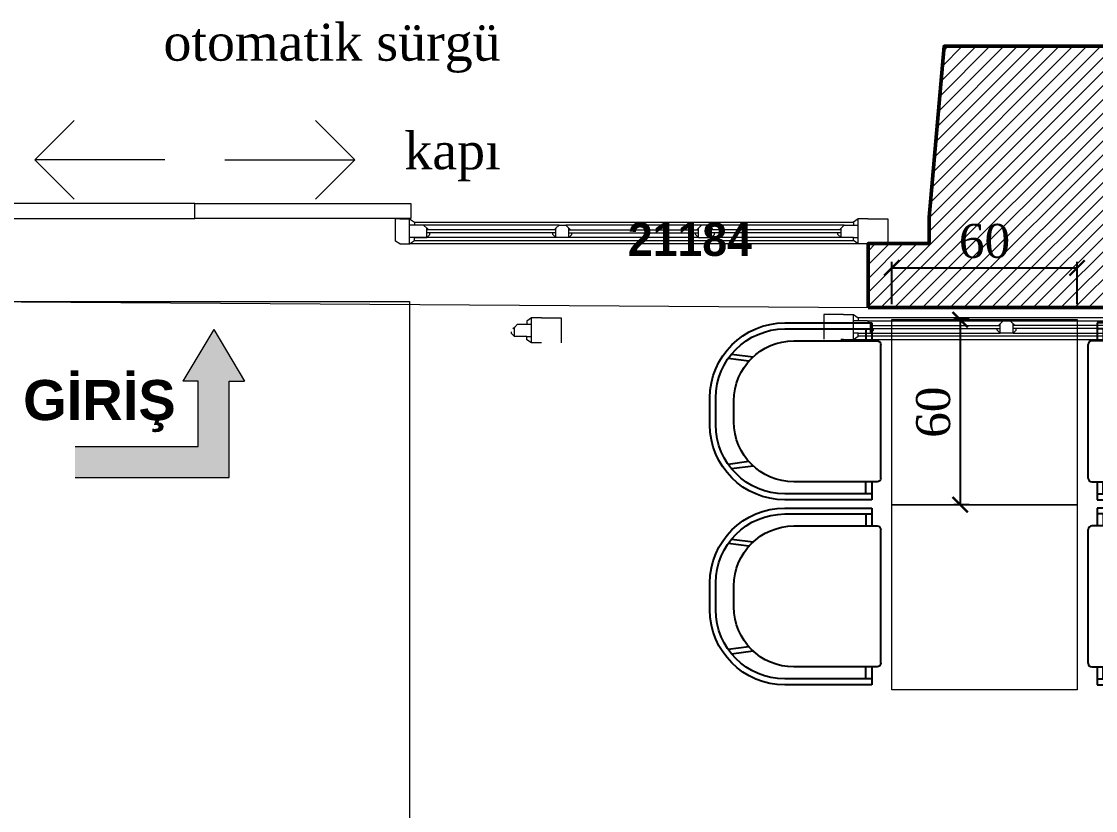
# Model space of a CAD drawing. Header units: millimetres. Extents: x 4980 to 19099, y 3891 to 5773.
# Drawn here: x 6279.1 to 6627.1, y 4394.5 to 4650.3 of the extents above; entities that cross this region are included whole.
import ezdxf

# ---------------------------------------------------------------- set-up
doc = ezdxf.new("R2010")
doc.units = ezdxf.units.MM
doc.linetypes.add('CONTINUA', pattern=[0])
for name, color, linetype, lineweight in [('a 2', 132, 'Continuous', 20), ('a duvar', 84, 'Continuous', 50), ('a pencere 0', 252, 'Continuous', 0), ('a pencere cam', 121, 'Continuous', 0), ('a pencere doğrama', 41, 'Continuous', 20), ('a pencere görünüş', 62, 'Continuous', 9), ('kiremit', 234, 'Continuous', 20), ('no3_duvar tarama', 253, 'Continuous', 9), ('no3_döşeme kaplama', 252, 'Continuous', 0), ('no3_paslanmaz gorunus on', 163, 'Continuous', 18), ('no3_tefriş ön kalın', 200, 'Continuous', 25), ('no3_yazı tefriş', 152, 'Continuous', 15), ('p 013', 50, 'Continuous', 13), ('t_tefris ince', 34, 'Continuous', 15)]:
    doc.layers.add(name, color=color, linetype=linetype, lineweight=lineweight)
for name, color, linetype in [('a yazı', 30, 'Continuous'), ('Kıtc-002 Çizgi', 7, 'Continuous'), ('TEFRIS', 11, 'Continuous')]:
    doc.layers.add(name, color=color, linetype=linetype)
doc.layers.add('no3_yazi tefris_Stift_Nr__152', color=7, linetype='Continuous', lineweight=20, true_color=0x0051a4)
doc.styles.add('ERSTELLTER_STIL_4', font='georgia.ttf')
doc.styles.add('ROMANSTW', font='georgia.ttf')
doc.styles.get("Standard").update_dxf_attribs({"font": 'stylu.ttf', "height": 10})
doc.dimstyles.new('M1', dxfattribs={"dimtxt": 11, "dimasz": 5, "dimexe": 2, "dimexo": 5, "dimgap": 3, "dimtad": 1, "dimdec": 1, "dimzin": 12, "dimdsep": 46, "dimtxsty": 'ROMANSTW', "dimblk": 'ARCHTICK', "dimcen": 0.09, "dimclrd": 251, "dimclre": 251, "dimclrt": 1, "dimadec": 0, "dimazin": 0, "dimtfac": 1, "dimtdec": 1, "dimtix": 1, "dimtmove": 0, "dimatfit": 3, "dimldrblk": 'ARCHTICK', "dimfxl": 1, "dimtolj": 1, "dimtzin": 0, "dimarcsym": 0})

# ---------------------------------------------------------------- blocks, each defined once
blk = doc.blocks.new('gbgghgh')
at = {"layer": 'p 013'}
h = blk.add_hatch(color=256, dxfattribs=at)
h.dxf.hatch_style = 1
h.paths.add_polyline_path([(-75556.54, -26721.7), (-75561.54, -26721.7), (-75551.54, -26704.95), (-75541.54, -26721.7), (-75546.54, -26721.7), (-75546.54, -26752.98), (-75596.46, -26752.98), (-75596.46, -26742.98), (-75556.54, -26742.98)])
for points in [[(-75551.54, -26704.95), (-75561.54, -26721.7)], [(-75551.54, -26704.95), (-75541.54, -26721.7)], [(-75596.46, -26752.98), (-75546.54, -26752.98), (-75546.54, -26721.7)], [(-75596.46, -26742.98), (-75556.54, -26742.98), (-75556.54, -26721.7)], [(-75556.54, -26721.7), (-75561.54, -26721.7)], [(-75546.54, -26721.7), (-75541.54, -26721.7)]]:
    blk.add_lwpolyline(points, dxfattribs=at)
at = {"layer": 'a yazı', "insert": (-75563.85, -26721.37), "char_height": 13, "width": 68.9056, "attachment_point": 3}
blk.add_mtext('{\\fArial|b1|i0|c162|p34;GİRİŞ}', dxfattribs=at)
blk = doc.blocks.new('SAN-1')
at = {"layer": 'no3_tefriş ön kalın', "linetype": 'CONTINUA'}
for p, q in [((4.5, 56.96), (-4.5, 56.96)), ((4.5, 54.96), (-4.5, 54.96)), ((3.5, 48.96), (-3.5, 48.96)), ((-29.5, 31.96), (-29.5, 2.96)), ((-27.5, 31.96), (-27.5, 2.96)), ((-23.5, 28.96), (-23.5, 1.2)), ((23.5, 1.2), (23.5, 28.96)), ((27.5, 2.96), (27.5, 31.96)), ((29.5, 2.96), (29.5, 31.96)), ((-27.5, 4.96), (-23.5, 4.96)), ((27.5, 4.96), (23.5, 4.96)), ((-29.5, 2.96), (-23.5, 2.96)), ((22.3, 0), (-22.3, 0)), ((23.5, 2.96), (29.5, 2.96))]:
    blk.add_line(p, q, dxfattribs=at)
at = {"layer": 'no3_tefriş ön kalın'}
for p, q in [((-16.76, 43.93), (-17.67, 50.81)), ((16.76, 43.93), (17.67, 50.81)), ((-19.1, 49.73), (-18.19, 42.53)), ((19.1, 49.73), (18.19, 42.53))]:
    blk.add_line(p, q, dxfattribs=at)
at = {"layer": 'no3_tefriş ön kalın', "linetype": 'CONTINUA'}
for centre, radius, start, end in [((-4.5, 31.96), 25, 90, 180), ((-4.5, 31.96), 23, 90, 180), ((4.5, 31.96), 25, 0, 90), ((4.5, 31.96), 23, 0, 90), ((-3.5, 28.96), 20, 90, 180), ((3.5, 28.96), 20, 0, 90), ((-22.3, 1.2), 1.2, 180, 270), ((22.3, 1.2), 1.2, 270, 0)]:
    blk.add_arc(centre, radius, start, end, dxfattribs=at)
blk = doc.blocks.new('_ArchTick')
at = {"layer": 'Kıtc-002 Çizgi', "color": 0, "const_width": 0.15}
blk.add_lwpolyline([(-0.5, -0.5), (0.5, 0.5)], dxfattribs=at)
blk = doc.blocks.new('*D147')
at = {"layer": 'Defpoints', "color": 0, "transparency": 16777216}
for p in [(6621.15, 4570.38), (6561.15, 4553.61), (6621.15, 4553.61)]:
    blk.add_point(p, dxfattribs=at)
at = {"layer": 'no3_duvar tarama', "color": 251, "lineweight": -2, "transparency": 16777216}
for p, q in [((6561.15, 4558.61), (6561.15, 4572.38)), ((6561.15, 4570.38), (6621.15, 4570.38)), ((6621.15, 4558.61), (6621.15, 4572.38))]:
    blk.add_line(p, q, dxfattribs=at)
at = {"layer": 'no3_duvar tarama', "color": 251, "lineweight": -2, "transparency": 16777216, "xscale": 5, "yscale": 5, "zscale": 5, "rotation": 180}
blk.add_blockref('_ArchTick', (6561.15, 4570.38), dxfattribs=at)
at = {"layer": 'no3_duvar tarama', "color": 251, "lineweight": -2, "transparency": 16777216, "xscale": 5, "yscale": 5, "zscale": 5}
blk.add_blockref('_ArchTick', (6621.15, 4570.38), dxfattribs=at)
at = {"layer": 'no3_duvar tarama', "color": 1, "transparency": 16777216, "insert": (6591.15, 4579.05), "char_height": 11, "attachment_point": 5, "style": 'ROMANSTW'}
blk.add_mtext('\\A1;60', dxfattribs=at)
blk = doc.blocks.new('*D148')
at = {"layer": 'Defpoints', "color": 0, "transparency": 16777216}
for p in [(6591.15, 4553.61), (6583.25, 4493.61), (6591.15, 4493.61)]:
    blk.add_point(p, dxfattribs=at)
at = {"layer": 'no3_duvar tarama', "color": 251, "lineweight": -2, "transparency": 16777216}
for p, q in [((6586.15, 4553.61), (6581.25, 4553.61)), ((6583.25, 4553.61), (6583.25, 4493.61)), ((6586.15, 4493.61), (6581.25, 4493.61))]:
    blk.add_line(p, q, dxfattribs=at)
at = {"layer": 'no3_duvar tarama', "color": 251, "lineweight": -2, "transparency": 16777216, "xscale": 5, "yscale": 5, "zscale": 5}
for p, rotation in [((6583.25, 4553.61), 90), ((6583.25, 4493.61), 270)]:
    blk.add_blockref('_ArchTick', p, dxfattribs=dict(at, rotation=rotation))
at = {"layer": 'no3_duvar tarama', "color": 1, "transparency": 16777216, "insert": (6574.57, 4523.61), "char_height": 11, "attachment_point": 5, "rotation": 90, "style": 'ROMANSTW'}
blk.add_mtext('\\A1;60', dxfattribs=at)

msp = doc.modelspace()

# ---------------------------------------------------------------- hatches: boundary and pattern name
at = {"layer": 'no3_duvar tarama'}
h = msp.add_hatch(dxfattribs=at)
h.set_pattern_fill('ANSI31', color=256, style=0)
h.set_pattern_definition([(45, (77489.65, 25972.4954), (-2.24506403, 2.24506403), [])])
h.paths.add_polyline_path([(6553.4, 4557.51), (6553.4, 4578.26), (6573.2, 4578.24), (6573.19, 4586.79), (6578.05, 4642.26), (6640.2, 4642.23), (6642.28, 4587.8), (6642.25, 4579.31), (6650.4, 4579.31), (6650.4, 4557.51)])

# ---------------------------------------------------------------- linework, layer by layer
at = {"layer": 'a 2', "elevation": -0.53}
msp.add_lwpolyline([(6117.42, 4560.46), (6553.42, 4557.5)], dxfattribs=at)
at = {"layer": 'a duvar', "elevation": -0.53}
msp.add_lwpolyline([(6553.4, 4557.51), (6553.4, 4578.26), (6573.2, 4578.24), (6573.19, 4586.79), (6578.05, 4642.26), (6640.2, 4642.23), (6642.28, 4587.8), (6642.25, 4579.31), (6650.4, 4579.31), (6650.4, 4557.51), (6553.4, 4557.51)], dxfattribs=at)
at = {"layer": 'a pencere 0', "elevation": -0.53}
for points in [[(6406.43, 4585.23), (6548.66, 4585.23)], [(6410.43, 4583.23), (6410.93, 4582.73)], [(6452.3, 4583.23), (6451.8, 4582.73)], [(6456.48, 4583.23), (6456.98, 4582.73)], [(6498.48, 4583.23), (6497.98, 4582.73)], [(6502.66, 4583.23), (6503.16, 4582.73)], [(6544.66, 4583.23), (6544.16, 4582.73)], [(6550.21, 4578.18), (6404.88, 4578.18)], [(6406.43, 4579.23), (6548.66, 4579.23)], [(6691.59, 4554.24), (6550.23, 4554.24)], [(6554.23, 4552.24), (6554.73, 4551.74)], [(6596.23, 4552.24), (6595.73, 4551.74)], [(6600.41, 4552.24), (6600.91, 4551.74)], [(6438.85, 4551.11), (6438.35, 4550.61)], [(6548.68, 4547.19), (6978.51, 4547.19)], [(6976.96, 4548.24), (6550.23, 4548.24)]]:
    msp.add_lwpolyline(points, dxfattribs=at)
at = {"layer": 'a pencere cam', "elevation": -0.53}
for points in [[(6452.3, 4582.73), (6410.43, 4582.73)], [(6452.3, 4581.73), (6410.43, 4581.73)], [(6456.48, 4582.73), (6498.48, 4582.73)], [(6456.48, 4581.73), (6498.48, 4581.73)], [(6544.66, 4582.73), (6502.66, 4582.73)], [(6544.66, 4581.73), (6502.66, 4581.73)], [(6554.23, 4551.74), (6596.23, 4551.74)], [(6554.23, 4550.74), (6596.23, 4550.74)], [(6642.41, 4551.74), (6600.41, 4551.74)], [(6642.41, 4550.74), (6600.41, 4550.74)]]:
    msp.add_lwpolyline(points, dxfattribs=at)
at = {"layer": 'a pencere doğrama', "elevation": -0.53}
for points in [[(6401.71, 4586.28), (6400.3, 4586.28)], [(6400.3, 4579.1), (6400.3, 4586.28)], [(6401.71, 4586.28), (6404.88, 4586.28), (6406.43, 4585.23)], [(6404.88, 4578.18), (6404.88, 4586.28)], [(6406.43, 4584.23), (6404.88, 4584.23)], [(6406.43, 4585.23), (6406.43, 4584.23)], [(6409.43, 4584.23), (6406.43, 4584.23)], [(6410.43, 4583.23), (6409.43, 4584.23)], [(6410.43, 4580.23), (6410.43, 4583.23)], [(6452.3, 4583.23), (6453.3, 4584.23)], [(6452.3, 4582.73), (6452.3, 4583.23)], [(6453.3, 4584.23), (6455.48, 4584.23)], [(6456.48, 4583.23), (6455.48, 4584.23)], [(6456.48, 4582.73), (6456.48, 4583.23)], [(6456.48, 4580.23), (6456.48, 4583.23)], [(6498.48, 4583.23), (6499.48, 4584.23)], [(6498.48, 4582.73), (6498.48, 4583.23)], [(6498.48, 4580.23), (6498.48, 4583.23)], [(6501.66, 4584.23), (6499.48, 4584.23)], [(6502.66, 4583.23), (6501.66, 4584.23)], [(6502.66, 4582.73), (6502.66, 4583.23)], [(6544.66, 4583.23), (6545.66, 4584.23)], [(6544.66, 4580.23), (6544.66, 4583.23)], [(6545.66, 4584.23), (6548.66, 4584.23)], [(6553.38, 4586.28), (6550.21, 4586.28), (6548.66, 4585.23)], [(6548.66, 4585.23), (6548.66, 4584.23)], [(6548.66, 4584.23), (6550.21, 4584.23)], [(6550.21, 4578.18), (6550.21, 4586.28)], [(6553.38, 4586.28), (6554.8, 4586.28)], [(6554.8, 4586.28), (6559.8, 4586.28), (6559.79, 4578.25)], [(6406.43, 4580.23), (6404.88, 4580.23)], [(6406.43, 4579.23), (6406.43, 4580.23), (6410.43, 4580.23)], [(6411.43, 4581.23), (6410.43, 4580.23)], [(6411.43, 4581.23), (6411.43, 4581.73)], [(6451.3, 4581.23), (6451.3, 4581.73)], [(6451.3, 4581.23), (6452.3, 4580.23)], [(6452.3, 4580.23), (6452.3, 4582.73)], [(6456.48, 4580.23), (6456.48, 4580.23), (6452.3, 4580.23)], [(6456.48, 4580.23), (6456.48, 4582.73)], [(6457.48, 4581.23), (6456.48, 4580.23)], [(6457.48, 4581.23), (6457.48, 4581.73)], [(6497.48, 4581.23), (6497.48, 4581.73)], [(6497.48, 4581.23), (6498.48, 4580.23)], [(6498.48, 4580.23), (6498.48, 4582.73)], [(6498.48, 4580.23), (6498.48, 4580.23), (6502.66, 4580.23)], [(6502.66, 4580.23), (6502.66, 4582.73)], [(6503.66, 4581.23), (6502.66, 4580.23)], [(6503.66, 4581.23), (6503.66, 4581.73)], [(6543.66, 4581.23), (6543.66, 4581.73)], [(6543.66, 4581.23), (6544.66, 4580.23)], [(6548.66, 4579.23), (6548.66, 4580.23), (6544.66, 4580.23)], [(6548.66, 4580.23), (6550.21, 4580.23)], [(6401.71, 4578.18), (6400.3, 4579.1)], [(6401.71, 4578.18), (6404.88, 4578.18), (6406.43, 4579.23)], [(6553.4, 4578.18), (6550.21, 4578.18), (6548.66, 4579.23)], [(6544.09, 4555.28), (6539.09, 4555.28), (6539.1, 4547.26)], [(6545.51, 4555.28), (6544.09, 4555.28)], [(6545.51, 4555.28), (6548.68, 4555.28), (6550.23, 4554.24)], [(6548.68, 4547.19), (6548.68, 4555.28)], [(6438.85, 4551.11), (6439.85, 4552.11)], [(6439.85, 4552.11), (6442.85, 4552.11)], [(6447.57, 4554.16), (6444.4, 4554.16), (6442.85, 4553.11)], [(6442.85, 4553.11), (6442.85, 4552.11)], [(6442.85, 4552.11), (6444.4, 4552.11)], [(6444.4, 4546.07), (6444.4, 4554.16)], [(6447.57, 4554.16), (6448.98, 4554.16)], [(6448.98, 4554.16), (6453.98, 4554.16), (6453.98, 4546.13)], [(6550.23, 4553.24), (6548.68, 4553.24)], [(6550.23, 4554.24), (6550.23, 4553.24)], [(6553.23, 4553.24), (6550.23, 4553.24)], [(6554.23, 4552.24), (6553.23, 4553.24)], [(6554.23, 4549.24), (6554.23, 4552.24)], [(6596.23, 4552.24), (6597.23, 4553.24)], [(6596.23, 4551.74), (6596.23, 4552.24)], [(6597.23, 4553.24), (6599.41, 4553.24)], [(6600.41, 4552.24), (6599.41, 4553.24)], [(6600.41, 4551.74), (6600.41, 4552.24)], [(6600.41, 4549.24), (6600.41, 4552.24)], [(6437.85, 4549.11), (6437.85, 4549.61)], [(6437.85, 4549.11), (6438.85, 4548.11)], [(6438.85, 4548.11), (6438.85, 4551.11)], [(6550.23, 4549.24), (6548.68, 4549.24)], [(6550.23, 4548.24), (6550.23, 4549.24), (6554.23, 4549.24)], [(6555.23, 4550.24), (6554.23, 4549.24)], [(6555.23, 4550.24), (6555.23, 4550.74)], [(6595.23, 4550.24), (6595.23, 4550.74)], [(6595.23, 4550.24), (6596.23, 4549.24)], [(6596.23, 4549.24), (6596.23, 4551.74)], [(6600.41, 4549.24), (6600.41, 4549.24), (6596.23, 4549.24)], [(6600.41, 4549.24), (6600.41, 4551.74)], [(6601.41, 4550.24), (6600.41, 4549.24)], [(6601.41, 4550.24), (6601.41, 4550.74)], [(6442.85, 4547.11), (6442.85, 4548.11), (6438.85, 4548.11)], [(6442.85, 4548.11), (6444.4, 4548.11)], [(6447.59, 4546.07), (6444.4, 4546.07), (6442.85, 4547.11)], [(6545.51, 4547.19), (6544.59, 4547.19)], [(6545.51, 4547.19), (6548.68, 4547.19), (6550.23, 4548.24)]]:
    msp.add_lwpolyline(points, dxfattribs=at)
at = {"layer": 'a pencere görünüş', "elevation": -0.53}
for points in [[(6453.3, 4584.23), (6404.88, 4584.23)], [(6499.48, 4584.23), (6455.48, 4584.23)], [(6545.66, 4584.23), (6501.66, 4584.23)], [(6452.3, 4580.23), (6404.88, 4580.23)], [(6498.48, 4580.23), (6456.48, 4580.23)], [(6544.66, 4580.23), (6502.66, 4580.23)], [(6553.23, 4553.24), (6597.23, 4553.24)], [(6599.41, 4553.24), (6643.41, 4553.24)], [(6554.23, 4549.24), (6596.23, 4549.24)], [(6600.41, 4549.24), (6642.41, 4549.24)]]:
    msp.add_lwpolyline(points, dxfattribs=at)
at = {"layer": 'no3_döşeme kaplama', "elevation": -0.53}
msp.add_lwpolyline([(6265.71, 4559.46), (6404.88, 4559.46), (6404.88, 4170.08), (6265.71, 4170.08)], close=True, dxfattribs=at)
at = {"layer": 'no3_paslanmaz gorunus on', "elevation": -0.53}
for points in [[(6265.29, 4586.44), (6335.29, 4586.44), (6335.29, 4591.26), (6265.29, 4591.26)], [(6405.29, 4586.44), (6335.29, 4586.44), (6335.29, 4591.26), (6405.29, 4591.26)]]:
    msp.add_lwpolyline(points, close=True, dxfattribs=at)
at = {"layer": 'no3_yazı tefriş', "elevation": -0.53}
for points in [[(6325.59, 4605.42), (6283.4, 4605.42), (6296.19, 4618.21)], [(6344.99, 4605.42), (6387.18, 4605.42), (6374.4, 4618.21)], [(6325.59, 4605.42), (6283.4, 4605.42), (6296.19, 4592.64)], [(6344.99, 4605.42), (6387.18, 4605.42), (6374.4, 4592.64)]]:
    msp.add_lwpolyline(points, dxfattribs=at)
at = {"layer": 't_tefris ince'}
for points in [[(6561.15, 4553.61), (6621.15, 4553.61), (6621.15, 4493.61), (6561.15, 4493.61)], [(6561.15, 4493.61), (6621.15, 4493.61), (6621.15, 4433.61), (6561.15, 4433.61)]]:
    msp.add_lwpolyline(points, close=True, dxfattribs=at)

# ---------------------------------------------------------------- block references
at = {"layer": 'kiremit'}
msp.add_blockref('gbgghgh', (81892.94, 31255.41, -0.53), dxfattribs=at)
at = {"layer": 'TEFRIS'}
for p, xscale, yscale, zscale, rotation in [((6557.53, 4523.87), -0.9719999999997528, 0.9719999999997526, 0.9720000000000001, 90), ((6624.76, 4523.87), 0.9719999999997531, 0.9719999999997531, 0.9719999999997531, 270.0000000000002), ((6557.53, 4463.87), -0.9719999999997528, 0.9719999999997526, 0.9720000000000001, 90), ((6624.76, 4463.87), 0.971999999999753, 0.971999999999753, 0.971999999999753, 270.0000000000002)]:
    msp.add_blockref('SAN-1', p, dxfattribs=dict(at, xscale=xscale, yscale=yscale, zscale=zscale, rotation=rotation))

# ---------------------------------------------------------------- texts
at = {"layer": 'Kıtc-002 Çizgi', "insert": (6362.02, 4585.06, -0.53), "char_height": 10.8, "attachment_point": 1}
msp.add_mtext_dynamic_manual_height_columns('\\pi113.591;{\\fStylus BT|b1|i0|c162|p34;21184}', width=277.9553, gutter_width=50, heights=[0], dxfattribs=at)
at = {"layer": 'no3_yazi tefris_Stift_Nr__152', "linetype": 'Continuous', "insert": (6434.37, 4649.56), "char_height": 12, "width": 120.9246, "attachment_point": 3, "line_spacing_factor": 1.759884, "style": 'ERSTELLTER_STIL_4'}
msp.add_mtext('\\A1;otomatik sürgü\\Pkapı\\P', dxfattribs=at)

# ---------------------------------------------------------------- dimensions: what is measured, and where the dimension line sits
at = {"layer": 'no3_duvar tarama'}
for p1, p2, distance, picture, middle in [((6561.15, 4553.61), (6621.15, 4553.61), 16.76, '*D147', (6591.15, 4579.05)), ((6591.15, 4553.61), (6591.15, 4493.61), -7.9, '*D148', (6574.57, 4523.61))]:
    dim = msp.add_aligned_dim(p1=p1, p2=p2, distance=distance, dimstyle='M1', dxfattribs=at)
    dim.commit()
    dim.dimension.update_dxf_attribs({"geometry": picture, "text_midpoint": middle})

doc.saveas('drawing.dxf')
